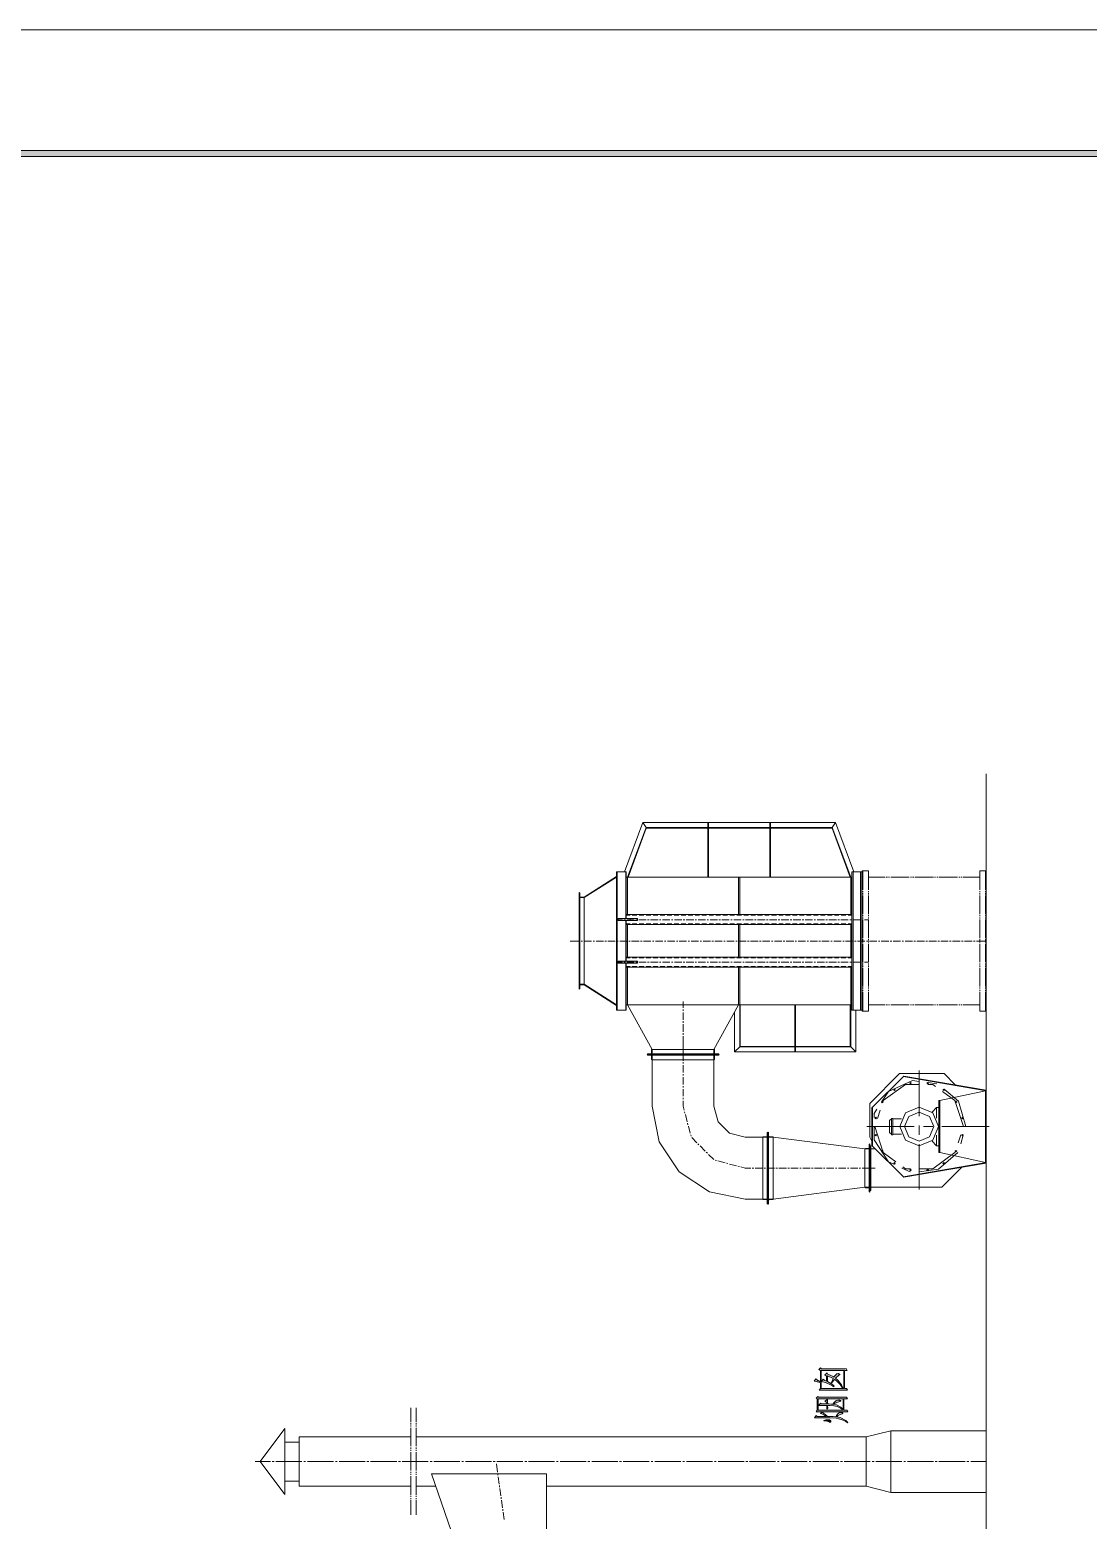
# Model space of a CAD drawing. Header units: millimetres. Extents: x 388 to 64525, y 87 to 607.
# Drawn here: x 64351.5 to 64437, y 486.8 to 607.2 of the extents above; entities that cross this region are included whole.
import ezdxf

# ---------------------------------------------------------------- set-up
doc = ezdxf.new("R2010")
doc.units = ezdxf.units.MM

msp = doc.modelspace()

# ---------------------------------------------------------------- hatches: boundary and pattern name
h = msp.add_hatch(color=0)
h.dxf.hatch_style = 2
h.paths.add_polyline_path([(64514.8, 597.46), (64514.31, 596.98), (64125.78, 596.98), (64125.3, 597.46)])
h = msp.add_hatch(color=0)
h.dxf.hatch_style = 2
h.paths.add_polyline_path([(64395.88, 537.49), (64395.87, 537.51), (64395.88, 537.52), (64395.9, 537.51)])
h = msp.add_hatch(color=0)
h.dxf.hatch_style = 2
h.paths.add_polyline_path([(64396.28, 537.09), (64396.27, 537.11), (64396.28, 537.12), (64396.29, 537.11)])
h = msp.add_hatch(color=0)
h.dxf.hatch_style = 2
h.paths.add_polyline_path([(64396.28, 530.09), (64396.27, 530.1), (64396.28, 530.12), (64396.29, 530.1)])
h = msp.add_hatch(color=0)
h.dxf.hatch_style = 2
h.paths.add_polyline_path([(64395.88, 529.69), (64395.87, 529.71), (64395.88, 529.72), (64395.9, 529.71)])
h = msp.add_hatch(color=0)
h.paths.add_polyline_path([(64415.46, 499.04), (64416.96, 499.04), (64417.07, 499.04), (64417.32, 499.04), (64417.45, 499.05), (64417.52, 498.91), (64417.31, 498.91), (64417.31, 497.44), (64417.47, 497.44), (64417.55, 497.3), (64417.41, 497.31), (64417.12, 497.31), (64416.97, 497.31), (64415.82, 497.31), (64415.68, 497.31), (64415.4, 497.31), (64415.26, 497.3), (64415.36, 497.44), (64415.36, 497.91), (64415.29, 497.94), (64415.16, 497.98), (64415.1, 497.99), (64415.04, 498), (64414.92, 498.03), (64414.86, 498.04), (64415, 498.23), (64415.03, 498.2), (64415.1, 498.14), (64415.14, 498.1), (64415.19, 498.08), (64415.3, 498.01), (64415.36, 497.97), (64415.36, 498.89), (64415.23, 498.99), (64415.38, 499.12)])
h.paths.add_polyline_path([(64415.43, 497.44), (64417.24, 497.44), (64417.24, 498.91), (64415.43, 498.91)])
h = msp.add_hatch(color=0)
h.dxf.hatch_style = 2
h.paths.add_polyline_path([(64416.24, 497.9), (64416.28, 498.01), (64416.36, 498.18), (64416.39, 498.25), (64416.29, 498.31), (64416.05, 498.42), (64415.92, 498.46), (64415.92, 498.01), (64416.08, 497.93), (64416.36, 497.73), (64416.47, 497.62), (64416.44, 497.59), (64416.33, 497.67), (64416.07, 497.8), (64415.92, 497.86), (64415.77, 497.92), (64415.54, 497.99), (64415.45, 498.01), (64415.59, 498.19), (64415.61, 498.17), (64415.73, 498.09), (64415.84, 498.03), (64415.84, 498.45), (64415.73, 498.54), (64415.9, 498.7), (64415.97, 498.61), (64416.15, 498.53), (64416.39, 498.4), (64416.46, 498.36), (64416.51, 498.44), (64416.61, 498.55), (64416.65, 498.59), (64416.7, 498.62), (64416.79, 498.65), (64416.83, 498.64), (64416.88, 498.63), (64416.93, 498.61), (64416.93, 498.59), (64416.93, 498.57), (64416.89, 498.54), (64416.86, 498.52), (64416.79, 498.47), (64416.65, 498.35), (64416.58, 498.28), (64416.76, 498.12), (64417.06, 497.75), (64417.16, 497.53), (64417.11, 497.52), (64416.95, 497.76), (64416.64, 498.1), (64416.5, 498.18), (64416.44, 498.12), (64416.34, 497.98), (64416.29, 497.89)])
h = msp.add_hatch(color=0)
h.paths.add_polyline_path([(64415.01, 495.56), (64415.11, 495.7), (64415.11, 496.6), (64415.01, 496.66), (64415.15, 496.8), (64415.22, 496.74), (64417.12, 496.74), (64417.21, 496.74), (64417.38, 496.75), (64417.47, 496.75), (64417.54, 496.61), (64417.26, 496.61), (64417.26, 495.7), (64417.51, 495.7), (64417.58, 495.56), (64417.44, 495.57), (64416.78, 495.57), (64416.25, 495.57), (64415.71, 495.57), (64415.1, 495.57)])
h.paths.add_polyline_path([(64415.18, 495.7), (64417.19, 495.7), (64417.19, 496.61), (64415.18, 496.61)])
h = msp.add_hatch(color=0)
h.dxf.hatch_style = 2
h.paths.add_polyline_path([(64415.87, 495.76), (64415.87, 496.08), (64415.64, 496.08), (64415.32, 496.08), (64415.24, 496.07), (64415.36, 496.27), (64415.44, 496.2), (64415.87, 496.2), (64415.87, 496.3), (64415.73, 496.41), (64415.94, 496.56), (64415.94, 496.2), (64416.04, 496.2), (64416.25, 496.19), (64416.36, 496.18), (64416.46, 496.3), (64416.61, 496.44), (64416.65, 496.46), (64416.7, 496.48), (64416.77, 496.5), (64416.8, 496.5), (64416.83, 496.5), (64416.9, 496.49), (64416.93, 496.47), (64416.97, 496.46), (64417, 496.44), (64417, 496.42), (64416.93, 496.39), (64416.86, 496.37), (64416.76, 496.35), (64416.54, 496.25), (64416.42, 496.17), (64416.65, 496.12), (64417.01, 495.93), (64417.14, 495.79), (64417.11, 495.78), (64416.98, 495.86), (64416.71, 495.98), (64416.57, 496.01), (64416.44, 496.05), (64416.12, 496.08), (64415.94, 496.08), (64415.94, 496.02), (64415.96, 495.9), (64415.97, 495.85)])
h = msp.add_hatch(color=0)
h.dxf.hatch_style = 2
h.paths.add_polyline_path([(64414.87, 495.07), (64415.01, 495.26), (64415.09, 495.19), (64415.85, 495.19), (64415.71, 495.27), (64415.47, 495.39), (64415.36, 495.42), (64415.52, 495.55), (64415.54, 495.51), (64415.61, 495.44), (64415.66, 495.4), (64415.72, 495.36), (64415.85, 495.26), (64415.93, 495.19), (64416.07, 495.19), (64416.4, 495.17), (64416.6, 495.15), (64416.66, 495.26), (64416.78, 495.4), (64416.83, 495.44), (64416.88, 495.47), (64416.98, 495.51), (64417.04, 495.5), (64417.1, 495.5), (64417.17, 495.47), (64417.17, 495.46), (64417.18, 495.44), (64417.11, 495.4), (64417.03, 495.38), (64416.95, 495.35), (64416.77, 495.23), (64416.66, 495.15), (64416.95, 495.1), (64417.41, 494.87), (64417.58, 494.69), (64417.55, 494.67), (64417.39, 494.79), (64417.03, 494.95), (64416.83, 494.99), (64416.63, 495.04), (64416.12, 495.08), (64415.81, 495.07), (64415.5, 495.07), (64415.03, 495.07)])
h = msp.add_hatch(color=0)
h.dxf.hatch_style = 2
h.paths.add_polyline_path([(64415.63, 494.87), (64415.8, 494.9), (64416.02, 494.91), (64416.06, 494.91), (64416.11, 494.9), (64416.16, 494.87), (64416.18, 494.85), (64416.19, 494.83), (64416.21, 494.79), (64416.21, 494.77), (64416.21, 494.76), (64416.2, 494.74), (64416.2, 494.73), (64416.2, 494.72), (64416.18, 494.71), (64416.17, 494.71), (64416.16, 494.71), (64416.1, 494.73), (64416.06, 494.75), (64415.99, 494.78), (64415.78, 494.82), (64415.63, 494.84)])

# ---------------------------------------------------------------- linework, layer by layer
at = {"color": 0, "lineweight": 0}
for points in [[(64104, 310.18), (64104, 607.22), (64524.56, 607.22), (64524.56, 310.18)], [(64514.8, 597.46), (64514.31, 596.98), (64125.78, 596.98), (64125.3, 597.46)], [(64401.36, 524.44), (64401.76, 524.44), (64401.76, 524.84), (64401.73, 524.83), (64401.72, 524.8), (64401.72, 524.53), (64401.71, 524.5), (64401.68, 524.48), (64401.4, 524.48), (64401.38, 524.47)], [(64401.36, 524.41), (64401.76, 524.41), (64401.76, 524.01), (64401.73, 524.02), (64401.72, 524.05), (64401.72, 524.34), (64401.71, 524.36), (64401.68, 524.37), (64401.4, 524.37), (64401.38, 524.39)], [(64407.17, 524.44), (64406.76, 524.44), (64406.76, 524.84), (64406.79, 524.83), (64406.8, 524.8), (64406.8, 524.53), (64406.81, 524.5), (64406.84, 524.48), (64407.12, 524.48), (64407.15, 524.47)], [(64407.17, 524.41), (64406.76, 524.41), (64406.76, 524.01), (64406.79, 524.02), (64406.8, 524.05), (64406.8, 524.34), (64406.81, 524.36), (64406.84, 524.37), (64407.12, 524.37), (64407.15, 524.39)], [(64421.29, 521.58), (64421.35, 521.64), (64421.41, 521.58), (64421.35, 521.52)], [(64422.58, 522.11), (64422.64, 522.17), (64422.7, 522.11), (64422.64, 522.05)], [(64423.97, 522.11), (64424.03, 522.17), (64424.1, 522.11), (64424.03, 522.05)], [(64425.26, 521.58), (64425.32, 521.64), (64425.38, 521.58), (64425.32, 521.52)], [(64420.3, 520.59), (64420.36, 520.65), (64420.42, 520.59), (64420.36, 520.53)], [(64426.25, 520.59), (64426.31, 520.65), (64426.37, 520.59), (64426.31, 520.53)], [(64419.77, 519.3), (64419.83, 519.36), (64419.89, 519.3), (64419.83, 519.24)], [(64421.77, 518.6), (64422.23, 519.71), (64423.34, 520.17), (64424.44, 519.71), (64424.9, 518.6), (64424.44, 517.5), (64423.34, 517.04), (64422.23, 517.5)], [(64422.16, 518.6), (64422.51, 519.43), (64423.34, 519.78), (64424.17, 519.43), (64424.51, 518.6), (64424.17, 517.78), (64423.34, 517.43), (64422.51, 517.78)], [(64426.78, 519.3), (64426.84, 519.36), (64426.9, 519.3), (64426.84, 519.24)], [(64411.1, 518.15), (64411.1, 517.75), (64410.7, 517.75), (64410.71, 517.78), (64410.74, 517.79), (64411.02, 517.79), (64411.05, 517.8), (64411.06, 517.83), (64411.06, 518.11), (64411.07, 518.14)], [(64411.13, 518.15), (64411.13, 517.75), (64411.53, 517.75), (64411.52, 517.78), (64411.49, 517.79), (64411.21, 517.79), (64411.18, 517.8), (64411.17, 517.83), (64411.17, 518.11), (64411.16, 518.14)], [(64419.77, 517.9), (64419.83, 517.96), (64419.89, 517.9), (64419.83, 517.85)], [(64426.78, 517.9), (64426.84, 517.96), (64426.9, 517.9), (64426.84, 517.85)], [(64420.3, 516.62), (64420.36, 516.68), (64420.42, 516.62), (64420.36, 516.56)], [(64426.25, 516.62), (64426.31, 516.68), (64426.37, 516.62), (64426.31, 516.56)], [(64421.29, 515.63), (64421.35, 515.69), (64421.41, 515.63), (64421.35, 515.57)], [(64425.26, 515.63), (64425.32, 515.69), (64425.38, 515.63), (64425.32, 515.57)], [(64422.58, 515.1), (64422.64, 515.16), (64422.7, 515.1), (64422.64, 515.04)], [(64423.97, 515.1), (64424.03, 515.16), (64424.1, 515.1), (64424.03, 515.04)], [(64411.1, 512.35), (64411.1, 512.75), (64410.7, 512.75), (64410.71, 512.72), (64410.74, 512.71), (64411.02, 512.71), (64411.05, 512.69), (64411.06, 512.67), (64411.06, 512.39), (64411.07, 512.36)], [(64411.13, 512.35), (64411.13, 512.75), (64411.53, 512.75), (64411.52, 512.72), (64411.49, 512.71), (64411.21, 512.71), (64411.18, 512.69), (64411.17, 512.67), (64411.17, 512.39), (64411.16, 512.36)], [(64415.46, 499.04), (64416.96, 499.04), (64417.07, 499.04), (64417.32, 499.04), (64417.45, 499.05), (64417.52, 498.91), (64417.31, 498.91), (64417.31, 497.44), (64417.47, 497.44), (64417.55, 497.3), (64417.41, 497.31), (64417.12, 497.31), (64416.97, 497.31), (64415.82, 497.31), (64415.68, 497.31), (64415.4, 497.31), (64415.26, 497.3), (64415.36, 497.44), (64415.36, 497.91), (64415.29, 497.94), (64415.16, 497.98), (64415.1, 497.99), (64415.04, 498), (64414.92, 498.03), (64414.86, 498.04), (64415, 498.23), (64415.03, 498.2), (64415.1, 498.14), (64415.14, 498.1), (64415.19, 498.08), (64415.3, 498.01), (64415.36, 497.97), (64415.36, 498.89), (64415.23, 498.99), (64415.38, 499.12)], [(64415.43, 497.44), (64417.24, 497.44), (64417.24, 498.91), (64415.43, 498.91)], [(64416.24, 497.9), (64416.28, 498.01), (64416.36, 498.18), (64416.39, 498.25), (64416.29, 498.31), (64416.05, 498.42), (64415.92, 498.46), (64415.92, 498.01), (64416.08, 497.93), (64416.36, 497.73), (64416.47, 497.62), (64416.44, 497.59), (64416.33, 497.67), (64416.07, 497.8), (64415.92, 497.86), (64415.77, 497.92), (64415.54, 497.99), (64415.45, 498.01), (64415.59, 498.19), (64415.61, 498.17), (64415.73, 498.09), (64415.84, 498.03), (64415.84, 498.45), (64415.73, 498.54), (64415.9, 498.7), (64415.97, 498.61), (64416.15, 498.53), (64416.39, 498.4), (64416.46, 498.36), (64416.51, 498.44), (64416.61, 498.55), (64416.65, 498.59), (64416.7, 498.62), (64416.79, 498.65), (64416.83, 498.64), (64416.88, 498.63), (64416.93, 498.61), (64416.93, 498.59), (64416.93, 498.57), (64416.89, 498.54), (64416.86, 498.52), (64416.79, 498.47), (64416.65, 498.35), (64416.58, 498.28), (64416.76, 498.12), (64417.06, 497.75), (64417.16, 497.53), (64417.11, 497.52), (64416.95, 497.76), (64416.64, 498.1), (64416.5, 498.18), (64416.44, 498.12), (64416.34, 497.98), (64416.29, 497.89)], [(64415.01, 495.56), (64415.11, 495.7), (64415.11, 496.6), (64415.01, 496.66), (64415.15, 496.8), (64415.22, 496.74), (64417.12, 496.74), (64417.21, 496.74), (64417.38, 496.75), (64417.47, 496.75), (64417.54, 496.61), (64417.26, 496.61), (64417.26, 495.7), (64417.51, 495.7), (64417.58, 495.56), (64417.44, 495.57), (64416.78, 495.57), (64416.25, 495.57), (64415.71, 495.57), (64415.1, 495.57)], [(64415.18, 495.7), (64417.19, 495.7), (64417.19, 496.61), (64415.18, 496.61)], [(64415.87, 495.76), (64415.87, 496.08), (64415.64, 496.08), (64415.32, 496.08), (64415.24, 496.07), (64415.36, 496.27), (64415.44, 496.2), (64415.87, 496.2), (64415.87, 496.3), (64415.73, 496.41), (64415.94, 496.56), (64415.94, 496.2), (64416.04, 496.2), (64416.25, 496.19), (64416.36, 496.18), (64416.46, 496.3), (64416.61, 496.44), (64416.65, 496.46), (64416.7, 496.48), (64416.77, 496.5), (64416.8, 496.5), (64416.83, 496.5), (64416.9, 496.49), (64416.93, 496.47), (64416.97, 496.46), (64417, 496.44), (64417, 496.42), (64416.93, 496.39), (64416.86, 496.37), (64416.76, 496.35), (64416.54, 496.25), (64416.42, 496.17), (64416.65, 496.12), (64417.01, 495.93), (64417.14, 495.79), (64417.11, 495.78), (64416.98, 495.86), (64416.71, 495.98), (64416.57, 496.01), (64416.44, 496.05), (64416.12, 496.08), (64415.94, 496.08), (64415.94, 496.02), (64415.96, 495.9), (64415.97, 495.85)], [(64414.87, 495.07), (64415.01, 495.26), (64415.09, 495.19), (64415.85, 495.19), (64415.71, 495.27), (64415.47, 495.39), (64415.36, 495.42), (64415.52, 495.55), (64415.54, 495.51), (64415.61, 495.44), (64415.66, 495.4), (64415.72, 495.36), (64415.85, 495.26), (64415.93, 495.19), (64416.07, 495.19), (64416.4, 495.17), (64416.6, 495.15), (64416.66, 495.26), (64416.78, 495.4), (64416.83, 495.44), (64416.88, 495.47), (64416.98, 495.51), (64417.04, 495.5), (64417.1, 495.5), (64417.17, 495.47), (64417.17, 495.46), (64417.18, 495.44), (64417.11, 495.4), (64417.03, 495.38), (64416.95, 495.35), (64416.77, 495.23), (64416.66, 495.15), (64416.95, 495.1), (64417.41, 494.87), (64417.58, 494.69), (64417.55, 494.67), (64417.39, 494.79), (64417.03, 494.95), (64416.83, 494.99), (64416.63, 495.04), (64416.12, 495.08), (64415.81, 495.07), (64415.5, 495.07), (64415.03, 495.07)], [(64415.63, 494.87), (64415.8, 494.9), (64416.02, 494.91), (64416.06, 494.91), (64416.11, 494.9), (64416.16, 494.87), (64416.18, 494.85), (64416.19, 494.83), (64416.21, 494.79), (64416.21, 494.77), (64416.21, 494.76), (64416.2, 494.74), (64416.2, 494.73), (64416.2, 494.72), (64416.18, 494.71), (64416.17, 494.71), (64416.16, 494.71), (64416.1, 494.73), (64416.06, 494.75), (64415.99, 494.78), (64415.78, 494.82), (64415.63, 494.84)]]:
    msp.add_lwpolyline(points, close=True, dxfattribs=at)
for points in [[(64428.74, 457.54), (64428.74, 547.11)], [(64399.52, 539.2), (64401, 543.18)], [(64401.01, 543.17), (64416.58, 543.17)], [(64401.27, 542.77), (64401.01, 543.17)], [(64406.27, 543.17), (64406.27, 538.77)], [(64406.31, 543.17), (64406.31, 538.77)], [(64411.28, 543.17), (64411.28, 538.77)], [(64411.32, 543.17), (64411.32, 538.77)], [(64416.32, 542.77), (64416.58, 543.17)], [(64418.06, 539.2), (64416.58, 543.17)], [(64399.78, 538.77), (64401.27, 542.77)], [(64399.83, 538.77), (64401.29, 542.73)], [(64401.27, 542.77), (64406.27, 542.77)], [(64401.29, 542.73), (64406.27, 542.73)], [(64406.31, 542.77), (64411.28, 542.77)], [(64406.31, 542.73), (64411.28, 542.73)], [(64411.32, 542.77), (64416.32, 542.77)], [(64411.32, 542.73), (64416.3, 542.73)], [(64417.76, 538.77), (64416.3, 542.73)], [(64417.81, 538.77), (64416.32, 542.77)], [(64398.88, 538.81), (64396.26, 537.14)], [(64398.88, 538.77), (64396.28, 537.11)], [(64398.88, 539.2), (64398.88, 528.02)], [(64398.88, 539.2), (64399.68, 539.2)], [(64398.93, 539.2), (64398.93, 528.02)], [(64399.63, 539.2), (64399.63, 535.41)], [(64399.68, 538.77), (64399.68, 539.2)], [(64399.78, 535.73), (64399.78, 538.77), (64399.68, 538.77), (64399.68, 535.41)], [(64399.78, 538.77), (64408.75, 538.77)], [(64408.84, 538.77), (64408.75, 538.77)], [(64408.75, 538.77), (64408.75, 535.73)], [(64408.84, 538.77), (64417.81, 538.77)], [(64408.84, 535.73), (64408.84, 538.77)], [(64417.9, 538.77), (64417.81, 538.77)], [(64417.81, 538.77), (64417.81, 535.73)], [(64417.9, 528.02), (64417.9, 539.2)], [(64417.9, 539.2), (64418.71, 539.2)], [(64418, 539.2), (64418, 528.02)], [(64418.61, 539.2), (64418.61, 528.02)], [(64418.71, 539.2), (64418.71, 528.02)], [(64418.74, 537.73), (64418.74, 539.27)], [(64418.74, 539.27), (64419.24, 539.27)], [(64418.79, 537.73), (64418.79, 539.27)], [(64419.24, 537.73), (64419.24, 539.27)], [(64419.24, 538.77), (64420.58, 538.77)], [(64420.67, 538.77), (64420.77, 538.77)], [(64420.86, 538.77), (64420.95, 538.77)], [(64421.04, 538.77), (64422.54, 538.77)], [(64422.63, 538.77), (64422.72, 538.77)], [(64422.81, 538.77), (64422.9, 538.77)], [(64422.98, 538.77), (64424.49, 538.77)], [(64424.58, 538.77), (64424.67, 538.77)], [(64424.76, 538.77), (64424.85, 538.77)], [(64424.94, 538.77), (64426.44, 538.77)], [(64426.53, 538.77), (64426.62, 538.77)], [(64426.71, 538.77), (64426.8, 538.77)], [(64426.89, 538.77), (64428.24, 538.77)], [(64428.24, 537.73), (64428.24, 539.27)], [(64428.24, 539.27), (64428.74, 539.27)], [(64428.69, 537.73), (64428.69, 539.27)], [(64428.74, 537.73), (64428.74, 539.27)], [(64395.88, 529.71), (64395.88, 537.51)], [(64395.88, 537.11), (64395.88, 537.51)], [(64395.92, 537.47), (64395.88, 537.51)], [(64396.28, 537.11), (64395.88, 537.11)], [(64395.92, 537.47), (64395.92, 537.18)], [(64395.92, 537.18), (64395.96, 537.14)], [(64395.93, 530.1), (64395.93, 537.11)], [(64395.96, 537.14), (64396.24, 537.14)], [(64396.28, 537.11), (64396.24, 537.14)], [(64396.28, 530.1), (64396.28, 537.11)], [(64418.74, 537.55), (64418.74, 537.64)], [(64418.74, 537.37), (64418.74, 537.46)], [(64418.74, 535.78), (64418.74, 537.28)], [(64418.79, 537.55), (64418.79, 537.64)], [(64418.79, 537.37), (64418.79, 537.46)], [(64418.79, 535.78), (64418.79, 537.28)], [(64419.24, 537.55), (64419.24, 537.64)], [(64419.24, 537.37), (64419.24, 537.46)], [(64419.24, 535.78), (64419.24, 537.28)], [(64428.24, 537.55), (64428.24, 537.64)], [(64428.24, 537.37), (64428.24, 537.46)], [(64428.24, 535.78), (64428.24, 537.28)], [(64428.69, 537.55), (64428.69, 537.64)], [(64428.69, 537.37), (64428.69, 537.46)], [(64428.69, 535.78), (64428.69, 537.28)], [(64428.74, 537.55), (64428.74, 537.64)], [(64428.74, 537.37), (64428.74, 537.46)], [(64428.74, 535.78), (64428.74, 537.28)], [(64400.58, 535.41), (64399.03, 535.41)], [(64399.03, 535.25), (64399.03, 535.41)], [(64399.36, 535.32), (64399.03, 535.32)], [(64400.58, 535.25), (64399.03, 535.25)], [(64399.6, 535.32), (64399.48, 535.32)], [(64399.63, 535.25), (64399.63, 531.96)], [(64399.68, 535.73), (64417.9, 535.73)], [(64399.68, 535.68), (64399.98, 535.68)], [(64399.68, 535.25), (64399.68, 534.11), (64399.68, 533.68), (64399.68, 531.96)], [(64399.68, 534.98), (64399.98, 534.98)], [(64399.68, 534.93), (64417.9, 534.93)], [(64400.32, 535.32), (64399.72, 535.32)], [(64399.78, 532.29), (64399.78, 533.21), (64399.78, 534.93)], [(64399.98, 535.25), (64399.98, 535.41)], [(64400.16, 535.68), (64400.54, 535.68)], [(64400.16, 534.98), (64400.54, 534.98)], [(64400.56, 535.32), (64400.44, 535.32)], [(64400.58, 535.25), (64400.58, 535.41)], [(64401.28, 535.32), (64400.68, 535.32)], [(64400.73, 535.68), (64401.1, 535.68)], [(64400.73, 534.98), (64401.1, 534.98)], [(64401.29, 535.68), (64401.67, 535.68)], [(64401.29, 534.98), (64401.67, 534.98)], [(64401.52, 535.32), (64401.4, 535.32)], [(64402.24, 535.32), (64401.64, 535.32)], [(64401.85, 535.68), (64402.23, 535.68)], [(64401.85, 534.98), (64402.23, 534.98)], [(64402.48, 535.32), (64402.36, 535.32)], [(64402.42, 535.68), (64402.79, 535.68)], [(64402.42, 534.98), (64402.79, 534.98)], [(64403.2, 535.32), (64402.6, 535.32)], [(64402.98, 535.68), (64403.35, 535.68)], [(64402.98, 534.98), (64403.35, 534.98)], [(64403.44, 535.32), (64403.32, 535.32)], [(64403.54, 535.68), (64403.92, 535.68)], [(64403.54, 534.98), (64403.92, 534.98)], [(64404.16, 535.32), (64403.56, 535.32)], [(64404.11, 535.68), (64404.48, 535.68)], [(64404.11, 534.98), (64404.48, 534.98)], [(64404.4, 535.32), (64404.28, 535.32)], [(64405.12, 535.32), (64404.52, 535.32)], [(64404.67, 535.68), (64405.04, 535.68)], [(64404.67, 534.98), (64405.04, 534.98)], [(64405.23, 535.68), (64405.6, 535.68)], [(64405.23, 534.98), (64405.6, 534.98)], [(64405.36, 535.32), (64405.24, 535.32)], [(64406.08, 535.32), (64405.48, 535.32)], [(64405.79, 535.68), (64406.17, 535.68)], [(64405.79, 534.98), (64406.17, 534.98)], [(64406.32, 535.32), (64406.2, 535.32)], [(64406.36, 535.68), (64406.73, 535.68)], [(64406.36, 534.98), (64406.73, 534.98)], [(64407.04, 535.32), (64406.44, 535.32)], [(64406.92, 535.68), (64407.3, 535.68)], [(64406.92, 534.98), (64407.3, 534.98)], [(64407.28, 535.32), (64407.16, 535.32)], [(64408, 535.32), (64407.4, 535.32)], [(64407.48, 535.68), (64407.86, 535.68)], [(64407.48, 534.98), (64407.86, 534.98)], [(64408.04, 535.68), (64408.42, 535.68)], [(64408.04, 534.98), (64408.42, 534.98)], [(64408.24, 535.32), (64408.12, 535.32)], [(64408.96, 535.32), (64408.36, 535.32)], [(64408.61, 535.68), (64408.98, 535.68)], [(64408.61, 534.98), (64408.98, 534.98)], [(64408.75, 534.93), (64408.75, 534.11)], [(64408.84, 532.29), (64408.84, 534.11), (64408.84, 534.93)], [(64409.2, 535.32), (64409.08, 535.32)], [(64409.17, 535.68), (64409.55, 535.68)], [(64409.17, 534.98), (64409.55, 534.98)], [(64409.92, 535.32), (64409.32, 535.32)], [(64409.73, 535.68), (64410.11, 535.68)], [(64409.73, 534.98), (64410.11, 534.98)], [(64410.16, 535.32), (64410.04, 535.32)], [(64410.89, 535.32), (64410.28, 535.32)], [(64410.29, 535.68), (64410.67, 535.68)], [(64410.29, 534.98), (64410.67, 534.98)], [(64410.86, 535.68), (64411.23, 535.68)], [(64410.86, 534.98), (64411.23, 534.98)], [(64411.13, 535.32), (64411, 535.32)], [(64411.85, 535.32), (64411.24, 535.32)], [(64411.42, 535.68), (64411.8, 535.68)], [(64411.42, 534.98), (64411.8, 534.98)], [(64412.09, 535.32), (64411.96, 535.32)], [(64411.99, 535.68), (64412.36, 535.68)], [(64411.99, 534.98), (64412.36, 534.98)], [(64412.81, 535.32), (64412.2, 535.32)], [(64412.55, 535.68), (64412.92, 535.68)], [(64412.55, 534.98), (64412.92, 534.98)], [(64413.05, 535.32), (64412.92, 535.32)], [(64413.11, 535.68), (64413.48, 535.68)], [(64413.11, 534.98), (64413.48, 534.98)], [(64413.77, 535.32), (64413.16, 535.32)], [(64413.67, 535.68), (64414.05, 535.68)], [(64413.67, 534.98), (64414.05, 534.98)], [(64414.01, 535.32), (64413.88, 535.32)], [(64414.73, 535.32), (64414.12, 535.32)], [(64414.24, 535.68), (64414.61, 535.68)], [(64414.24, 534.98), (64414.61, 534.98)], [(64414.8, 535.68), (64415.17, 535.68)], [(64414.8, 534.98), (64415.17, 534.98)], [(64414.97, 535.32), (64414.85, 535.32)], [(64415.69, 535.32), (64415.09, 535.32)], [(64415.36, 535.68), (64415.74, 535.68)], [(64415.36, 534.98), (64415.74, 534.98)], [(64415.93, 535.32), (64415.81, 535.32)], [(64415.92, 535.68), (64416.3, 535.68)], [(64415.92, 534.98), (64416.3, 534.98)], [(64416.65, 535.32), (64416.05, 535.32)], [(64416.49, 535.68), (64416.86, 535.68)], [(64416.49, 534.98), (64416.86, 534.98)], [(64416.89, 535.32), (64416.77, 535.32)], [(64417.61, 535.32), (64417.01, 535.32)], [(64417.05, 535.68), (64417.42, 535.68)], [(64417.05, 534.98), (64417.42, 534.98)], [(64417.61, 535.68), (64417.9, 535.68)], [(64417.61, 534.98), (64417.9, 534.98)], [(64417.85, 535.32), (64417.73, 535.32)], [(64417.81, 534.93), (64417.81, 532.29)], [(64418.57, 535.32), (64417.97, 535.32)], [(64418.81, 535.32), (64418.69, 535.32)], [(64418.74, 535.6), (64418.74, 535.69)], [(64418.74, 535.42), (64418.74, 535.51)], [(64418.74, 533.83), (64418.74, 535.33)], [(64418.79, 535.6), (64418.79, 535.69)], [(64418.79, 535.42), (64418.79, 535.51)], [(64418.79, 533.83), (64418.79, 535.33)], [(64419.25, 535.32), (64418.93, 535.32)], [(64419.24, 535.6), (64419.24, 535.69)], [(64419.24, 535.42), (64419.24, 535.51)], [(64419.24, 533.83), (64419.24, 535.33)], [(64428.24, 535.6), (64428.24, 535.69)], [(64428.24, 535.42), (64428.24, 535.51)], [(64428.24, 533.83), (64428.24, 535.33)], [(64428.69, 535.6), (64428.69, 535.69)], [(64428.69, 535.42), (64428.69, 535.51)], [(64428.69, 533.83), (64428.69, 535.33)], [(64428.74, 535.6), (64428.74, 535.69)], [(64428.74, 535.42), (64428.74, 535.51)], [(64428.74, 533.83), (64428.74, 535.33)], [(64395.14, 533.6), (64395.91, 533.6)], [(64396.03, 533.6), (64396.15, 533.6)], [(64396.27, 533.6), (64396.87, 533.6)], [(64396.99, 533.6), (64397.11, 533.6)], [(64397.23, 533.6), (64397.83, 533.6)], [(64397.95, 533.6), (64398.07, 533.6)], [(64398.19, 533.6), (64398.79, 533.6)], [(64398.91, 533.6), (64399.03, 533.6)], [(64399.15, 533.6), (64399.75, 533.6)], [(64399.87, 533.6), (64399.99, 533.6)], [(64400.11, 533.6), (64400.71, 533.6)], [(64400.83, 533.6), (64400.95, 533.6)], [(64401.08, 533.6), (64401.67, 533.6)], [(64401.8, 533.6), (64401.91, 533.6)], [(64402.04, 533.6), (64402.63, 533.6)], [(64402.76, 533.6), (64402.87, 533.6)], [(64403, 533.6), (64403.59, 533.6)], [(64403.72, 533.6), (64403.83, 533.6)], [(64403.96, 533.6), (64404.55, 533.6)], [(64404.68, 533.6), (64404.79, 533.6)], [(64404.92, 533.6), (64405.51, 533.6)], [(64405.64, 533.6), (64405.75, 533.6)], [(64405.88, 533.6), (64406.47, 533.6)], [(64406.6, 533.6), (64406.71, 533.6)], [(64406.84, 533.6), (64407.43, 533.6)], [(64407.56, 533.6), (64407.67, 533.6)], [(64407.8, 533.6), (64408.4, 533.6)], [(64408.52, 533.6), (64408.64, 533.6)], [(64408.75, 534.11), (64408.75, 532.29)], [(64408.76, 533.6), (64409.36, 533.6)], [(64409.48, 533.6), (64409.6, 533.6)], [(64409.72, 533.6), (64410.32, 533.6)], [(64410.44, 533.6), (64410.56, 533.6)], [(64410.68, 533.6), (64411.28, 533.6)], [(64411.4, 533.6), (64411.52, 533.6)], [(64411.64, 533.6), (64412.24, 533.6)], [(64412.36, 533.6), (64412.48, 533.6)], [(64412.6, 533.6), (64413.2, 533.6)], [(64413.32, 533.6), (64413.44, 533.6)], [(64413.56, 533.6), (64414.16, 533.6)], [(64414.28, 533.6), (64414.4, 533.6)], [(64414.52, 533.6), (64415.12, 533.6)], [(64415.24, 533.6), (64415.36, 533.6)], [(64415.48, 533.6), (64416.08, 533.6)], [(64416.2, 533.6), (64416.32, 533.6)], [(64416.44, 533.6), (64417.04, 533.6)], [(64417.16, 533.6), (64417.28, 533.6)], [(64417.4, 533.6), (64418, 533.6)], [(64418.12, 533.6), (64418.24, 533.6)], [(64418.36, 533.6), (64418.96, 533.6)], [(64418.74, 533.65), (64418.74, 533.74)], [(64418.74, 533.47), (64418.74, 533.56)], [(64418.79, 533.65), (64418.79, 533.74)], [(64418.79, 533.47), (64418.79, 533.56)], [(64419.08, 533.6), (64419.2, 533.6)], [(64419.24, 533.65), (64419.24, 533.74)], [(64419.24, 533.47), (64419.24, 533.56)], [(64419.32, 533.6), (64419.92, 533.6)], [(64420.04, 533.6), (64420.16, 533.6)], [(64420.28, 533.6), (64420.88, 533.6)], [(64421, 533.6), (64421.12, 533.6)], [(64421.24, 533.6), (64421.84, 533.6)], [(64421.96, 533.6), (64422.08, 533.6)], [(64422.2, 533.6), (64422.8, 533.6)], [(64422.92, 533.6), (64423.04, 533.6)], [(64423.16, 533.6), (64423.76, 533.6)], [(64423.88, 533.6), (64424.01, 533.6)], [(64424.12, 533.6), (64424.73, 533.6)], [(64424.84, 533.6), (64424.97, 533.6)], [(64425.08, 533.6), (64425.69, 533.6)], [(64425.8, 533.6), (64425.93, 533.6)], [(64426.04, 533.6), (64426.65, 533.6)], [(64426.76, 533.6), (64426.89, 533.6)], [(64427, 533.6), (64427.61, 533.6)], [(64427.73, 533.6), (64427.85, 533.6)], [(64427.97, 533.6), (64428.74, 533.6)], [(64428.24, 533.65), (64428.24, 533.74)], [(64428.24, 533.47), (64428.24, 533.56)], [(64428.69, 533.65), (64428.69, 533.74)], [(64428.69, 533.47), (64428.69, 533.56)], [(64428.74, 533.65), (64428.74, 533.74)], [(64428.74, 533.47), (64428.74, 533.56)], [(64399.68, 532.29), (64417.9, 532.29)], [(64418.74, 531.88), (64418.74, 533.38)], [(64418.79, 531.88), (64418.79, 533.38)], [(64419.24, 531.88), (64419.24, 533.38)], [(64428.24, 531.88), (64428.24, 533.38)], [(64428.69, 531.88), (64428.69, 533.38)], [(64428.74, 531.88), (64428.74, 533.38)], [(64400.58, 531.96), (64399.03, 531.96)], [(64399.03, 531.81), (64399.03, 531.96)], [(64399.36, 531.88), (64399.03, 531.88)], [(64400.58, 531.81), (64399.03, 531.81)], [(64399.6, 531.88), (64399.48, 531.88)], [(64399.63, 531.81), (64399.63, 528.02)], [(64399.68, 532.24), (64399.98, 532.24)], [(64399.68, 531.81), (64399.68, 528.45), (64399.78, 528.45), (64399.78, 531.48)], [(64399.68, 531.38), (64399.68, 531.81)], [(64399.68, 531.53), (64399.98, 531.53)], [(64399.68, 531.48), (64417.9, 531.48)], [(64400.32, 531.88), (64399.72, 531.88)], [(64399.98, 531.81), (64399.98, 531.96)], [(64400.16, 532.24), (64400.54, 532.24)], [(64400.16, 531.53), (64400.54, 531.53)], [(64400.56, 531.88), (64400.44, 531.88)], [(64400.58, 531.81), (64400.58, 531.96)], [(64401.28, 531.88), (64400.68, 531.88)], [(64400.73, 532.24), (64401.1, 532.24)], [(64400.73, 531.53), (64401.1, 531.53)], [(64401.29, 532.24), (64401.67, 532.24)], [(64401.29, 531.53), (64401.67, 531.53)], [(64401.52, 531.88), (64401.4, 531.88)], [(64402.24, 531.88), (64401.64, 531.88)], [(64401.85, 532.24), (64402.23, 532.24)], [(64401.85, 531.53), (64402.23, 531.53)], [(64402.48, 531.88), (64402.36, 531.88)], [(64402.42, 532.24), (64402.79, 532.24)], [(64402.42, 531.53), (64402.79, 531.53)], [(64403.2, 531.88), (64402.6, 531.88)], [(64402.98, 532.24), (64403.35, 532.24)], [(64402.98, 531.53), (64403.35, 531.53)], [(64403.44, 531.88), (64403.32, 531.88)], [(64403.54, 532.24), (64403.92, 532.24)], [(64403.54, 531.53), (64403.92, 531.53)], [(64404.16, 531.88), (64403.56, 531.88)], [(64404.11, 532.24), (64404.48, 532.24)], [(64404.11, 531.53), (64404.48, 531.53)], [(64404.4, 531.88), (64404.28, 531.88)], [(64405.12, 531.88), (64404.52, 531.88)], [(64404.67, 532.24), (64405.04, 532.24)], [(64404.67, 531.53), (64405.04, 531.53)], [(64405.23, 532.24), (64405.6, 532.24)], [(64405.23, 531.53), (64405.6, 531.53)], [(64405.36, 531.88), (64405.24, 531.88)], [(64406.08, 531.88), (64405.48, 531.88)], [(64405.79, 532.24), (64406.17, 532.24)], [(64405.79, 531.53), (64406.17, 531.53)], [(64406.32, 531.88), (64406.2, 531.88)], [(64406.36, 532.24), (64406.73, 532.24)], [(64406.36, 531.53), (64406.73, 531.53)], [(64407.04, 531.88), (64406.44, 531.88)], [(64406.92, 532.24), (64407.3, 532.24)], [(64406.92, 531.53), (64407.3, 531.53)], [(64407.28, 531.88), (64407.16, 531.88)], [(64408, 531.88), (64407.4, 531.88)], [(64407.48, 532.24), (64407.86, 532.24)], [(64407.48, 531.53), (64407.86, 531.53)], [(64408.04, 532.24), (64408.42, 532.24)], [(64408.04, 531.53), (64408.42, 531.53)], [(64408.24, 531.88), (64408.12, 531.88)], [(64408.96, 531.88), (64408.36, 531.88)], [(64408.61, 532.24), (64408.98, 532.24)], [(64408.61, 531.53), (64408.98, 531.53)], [(64408.75, 531.48), (64408.75, 528.45), (64408.84, 528.45), (64408.84, 531.48)], [(64409.2, 531.88), (64409.08, 531.88)], [(64409.17, 532.24), (64409.55, 532.24)], [(64409.17, 531.53), (64409.55, 531.53)], [(64409.92, 531.88), (64409.32, 531.88)], [(64409.73, 532.24), (64410.11, 532.24)], [(64409.73, 531.53), (64410.11, 531.53)], [(64410.16, 531.88), (64410.04, 531.88)], [(64410.89, 531.88), (64410.28, 531.88)], [(64410.29, 532.24), (64410.67, 532.24)], [(64410.29, 531.53), (64410.67, 531.53)], [(64410.86, 532.24), (64411.23, 532.24)], [(64410.86, 531.53), (64411.23, 531.53)], [(64411.13, 531.88), (64411, 531.88)], [(64411.85, 531.88), (64411.24, 531.88)], [(64411.42, 532.24), (64411.8, 532.24)], [(64411.42, 531.53), (64411.8, 531.53)], [(64412.09, 531.88), (64411.96, 531.88)], [(64411.99, 532.24), (64412.36, 532.24)], [(64411.99, 531.53), (64412.36, 531.53)], [(64412.81, 531.88), (64412.2, 531.88)], [(64412.55, 532.24), (64412.92, 532.24)], [(64412.55, 531.53), (64412.92, 531.53)], [(64413.05, 531.88), (64412.92, 531.88)], [(64413.11, 532.24), (64413.48, 532.24)], [(64413.11, 531.53), (64413.48, 531.53)], [(64413.77, 531.88), (64413.16, 531.88)], [(64413.67, 532.24), (64414.05, 532.24)], [(64413.67, 531.53), (64414.05, 531.53)], [(64414.01, 531.88), (64413.88, 531.88)], [(64414.73, 531.88), (64414.12, 531.88)], [(64414.24, 532.24), (64414.61, 532.24)], [(64414.24, 531.53), (64414.61, 531.53)], [(64414.8, 532.24), (64415.17, 532.24)], [(64414.8, 531.53), (64415.17, 531.53)], [(64414.97, 531.88), (64414.85, 531.88)], [(64415.69, 531.88), (64415.09, 531.88)], [(64415.36, 532.24), (64415.74, 532.24)], [(64415.36, 531.53), (64415.74, 531.53)], [(64415.93, 531.88), (64415.81, 531.88)], [(64415.92, 532.24), (64416.3, 532.24)], [(64415.92, 531.53), (64416.3, 531.53)], [(64416.65, 531.88), (64416.05, 531.88)], [(64416.49, 532.24), (64416.86, 532.24)], [(64416.49, 531.53), (64416.86, 531.53)], [(64416.89, 531.88), (64416.77, 531.88)], [(64417.61, 531.88), (64417.01, 531.88)], [(64417.05, 532.24), (64417.42, 532.24)], [(64417.05, 531.53), (64417.42, 531.53)], [(64417.61, 532.24), (64417.9, 532.24)], [(64417.61, 531.53), (64417.9, 531.53)], [(64417.85, 531.88), (64417.73, 531.88)], [(64417.81, 531.48), (64417.81, 528.45)], [(64418.57, 531.88), (64417.97, 531.88)], [(64418.81, 531.88), (64418.69, 531.88)], [(64418.74, 531.7), (64418.74, 531.79)], [(64418.74, 531.52), (64418.74, 531.61)], [(64418.74, 529.93), (64418.74, 531.43)], [(64418.79, 531.7), (64418.79, 531.79)], [(64418.79, 531.52), (64418.79, 531.61)], [(64418.79, 529.93), (64418.79, 531.43)], [(64419.25, 531.88), (64418.93, 531.88)], [(64419.24, 531.7), (64419.24, 531.79)], [(64419.24, 531.52), (64419.24, 531.61)], [(64419.24, 529.93), (64419.24, 531.43)], [(64428.24, 531.7), (64428.24, 531.79)], [(64428.24, 531.52), (64428.24, 531.61)], [(64428.24, 529.93), (64428.24, 531.43)], [(64428.69, 531.7), (64428.69, 531.79)], [(64428.69, 531.52), (64428.69, 531.61)], [(64428.69, 529.93), (64428.69, 531.43)], [(64428.74, 531.7), (64428.74, 531.79)], [(64428.74, 531.52), (64428.74, 531.61)], [(64428.74, 529.93), (64428.74, 531.43)], [(64396.28, 530.1), (64395.88, 530.1)], [(64395.88, 530.1), (64395.88, 529.71)], [(64395.92, 530.03), (64395.96, 530.06)], [(64395.92, 529.75), (64395.92, 530.03)], [(64395.96, 530.06), (64396.24, 530.06)], [(64396.28, 530.1), (64396.24, 530.06)], [(64398.88, 528.4), (64396.26, 530.07)], [(64398.88, 528.45), (64396.28, 530.1)], [(64395.92, 529.75), (64395.88, 529.71)], [(64404.26, 528.19), (64404.26, 528.7)], [(64418.74, 529.75), (64418.74, 529.84)], [(64418.74, 529.57), (64418.74, 529.66)], [(64418.74, 527.94), (64418.74, 529.48)], [(64418.79, 529.75), (64418.79, 529.84)], [(64418.79, 529.57), (64418.79, 529.66)], [(64418.79, 527.94), (64418.79, 529.48)], [(64419.24, 529.75), (64419.24, 529.84)], [(64419.24, 529.57), (64419.24, 529.66)], [(64419.24, 527.94), (64419.24, 529.48)], [(64428.24, 529.75), (64428.24, 529.84)], [(64428.24, 529.57), (64428.24, 529.66)], [(64428.24, 527.94), (64428.24, 529.48)], [(64428.69, 529.75), (64428.69, 529.84)], [(64428.69, 529.57), (64428.69, 529.66)], [(64428.69, 527.94), (64428.69, 529.48)], [(64428.74, 529.75), (64428.74, 529.84)], [(64428.74, 529.57), (64428.74, 529.66)], [(64428.74, 527.94), (64428.74, 529.48)], [(64398.88, 528.02), (64399.68, 528.02)], [(64399.68, 528.02), (64399.68, 528.55)], [(64399.78, 528.45), (64408.75, 528.45)], [(64399.78, 528.45), (64401.76, 524.84)], [(64404.26, 527.95), (64404.26, 528.07)], [(64404.26, 527.23), (64404.26, 527.83)], [(64408.75, 528.45), (64406.76, 524.84)], [(64408.43, 527.86), (64408.43, 524.64)], [(64408.84, 528.45), (64417.81, 528.45)], [(64408.84, 528.45), (64408.84, 525.04)], [(64408.88, 528.45), (64408.88, 525.08)], [(64413.3, 524.64), (64413.3, 528.45)], [(64413.32, 527.69), (64413.32, 528.45)], [(64413.32, 527.45), (64413.32, 527.56)], [(64413.34, 524.64), (64413.34, 528.45)], [(64417.76, 528.45), (64417.76, 525.08)], [(64417.81, 528.45), (64417.9, 528.45)], [(64417.81, 528.45), (64417.81, 525.04)], [(64417.9, 528.02), (64418.71, 528.02)], [(64418.21, 528.02), (64418.21, 524.64)], [(64418.74, 527.94), (64419.24, 527.94)], [(64419.24, 528.45), (64420.58, 528.45)], [(64420.67, 528.45), (64420.77, 528.45)], [(64420.86, 528.45), (64420.95, 528.45)], [(64421.04, 528.45), (64422.54, 528.45)], [(64422.63, 528.45), (64422.72, 528.45)], [(64422.81, 528.45), (64422.9, 528.45)], [(64422.98, 528.45), (64424.49, 528.45)], [(64424.58, 528.45), (64424.67, 528.45)], [(64424.76, 528.45), (64424.85, 528.45)], [(64424.94, 528.45), (64426.44, 528.45)], [(64426.53, 528.45), (64426.62, 528.45)], [(64426.71, 528.45), (64426.8, 528.45)], [(64426.89, 528.45), (64428.24, 528.45)], [(64428.24, 527.94), (64428.74, 527.94)], [(64404.26, 526.99), (64404.26, 527.11)], [(64404.26, 526.27), (64404.26, 526.87)], [(64413.32, 526.73), (64413.32, 527.32)], [(64413.32, 526.49), (64413.32, 526.6)], [(64413.32, 525.77), (64413.32, 526.36)], [(64404.26, 526.03), (64404.26, 526.15)], [(64404.26, 525.31), (64404.26, 525.91)], [(64404.26, 525.32), (64404.26, 524.89)], [(64404.26, 525.07), (64404.26, 525.19)], [(64408.43, 524.64), (64408.84, 525.04)], [(64408.84, 525.08), (64413.3, 525.08)], [(64408.84, 525.04), (64413.3, 525.04)], [(64413.32, 525.52), (64413.32, 525.64)], [(64413.32, 524.64), (64413.32, 525.4)], [(64413.34, 525.08), (64417.81, 525.08)], [(64413.34, 525.04), (64417.81, 525.04)], [(64418.21, 524.64), (64417.81, 525.04)], [(64401.36, 524.44), (64407.17, 524.44)], [(64401.36, 524.41), (64407.17, 524.41)], [(64406.76, 524.84), (64401.76, 524.84)], [(64401.76, 524.48), (64406.76, 524.48)], [(64401.76, 524.44), (64406.76, 524.44)], [(64401.76, 524.41), (64406.76, 524.41)], [(64401.76, 524.37), (64406.76, 524.37)], [(64401.76, 524.01), (64401.76, 520.25)], [(64406.76, 524.01), (64401.76, 524.01)], [(64404.26, 524.44), (64404.26, 524.95)], [(64404.26, 524.77), (64404.26, 524.65)], [(64404.26, 524.53), (64404.26, 523.93)], [(64406.76, 524.01), (64406.76, 520.25)], [(64408.43, 524.64), (64413.3, 524.64)], [(64413.3, 524.64), (64413.34, 524.64)], [(64413.34, 524.64), (64418.21, 524.64)], [(64404.26, 523.81), (64404.26, 523.69)], [(64404.26, 523.57), (64404.26, 522.97)], [(64404.26, 522.84), (64404.26, 522.73)], [(64421.74, 522.9), (64419.34, 520.47)], [(64422.09, 522.69), (64419.52, 520.13)], [(64421.74, 522.9), (64425.37, 522.9)], [(64428.74, 521.5), (64422.05, 522.66)], [(64428.74, 521.54), (64422.09, 522.69)], [(64428.74, 521.54), (64422.09, 522.69)], [(64423.34, 523.13), (64423.34, 519.44)], [(64425.37, 522.9), (64426.26, 521.97)], [(64404.26, 522.6), (64404.26, 522.01)], [(64404.26, 521.88), (64404.26, 521.77)], [(64404.26, 521.64), (64404.26, 521.05)], [(64423.33, 522.26), (64422.8, 522.34), (64420.86, 521.45), (64420.33, 520.62)], [(64423.34, 522), (64422.23, 522), (64420.44, 520.71), (64420.4, 520.57)], [(64424.67, 521.84), (64424.44, 522), (64424.03, 522)], [(64424.77, 522.06), (64424.05, 522.16)], [(64428.7, 521.5), (64425, 520.7)], [(64426.91, 518.6), (64426.23, 520.71), (64425.22, 521.44)], [(64427.11, 518.6), (64426.51, 520.65), (64425.36, 521.64)], [(64428.7, 521.5), (64428.7, 515.7)], [(64428.74, 521.5), (64428.7, 521.5)], [(64428.74, 521.5), (64428.74, 521.54)], [(64428.74, 521.5), (64428.74, 515.7)], [(64401.76, 520.25), (64402.33, 517.38), (64403.96, 514.94), (64406.39, 513.32), (64409.27, 512.75)], [(64404.26, 520.92), (64404.26, 520.81)], [(64404.26, 520.68), (64404.26, 520.25)], [(64404.26, 520.25), (64404.35, 519.92)], [(64406.76, 520.25), (64407.1, 519), (64408.02, 518.08), (64409.27, 517.75)], [(64419.34, 520.47), (64419.34, 517.74)], [(64424.94, 516.5), (64424.94, 520.7)], [(64424.94, 520.7), (64425, 520.7)], [(64425, 516.5), (64425, 520.7)], [(64404.38, 519.8), (64404.41, 519.68)], [(64404.45, 519.57), (64404.6, 518.99)], [(64419.52, 520.13), (64419.52, 517.08)], [(64419.56, 520.17), (64419.56, 517.04)], [(64419.93, 520), (64419.71, 519.67), (64419.71, 519.33)], [(64420.19, 519.92), (64419.98, 519.26)], [(64421.09, 519.22), (64420.94, 519.09)], [(64420.94, 518.12), (64420.94, 519.09)], [(64421.09, 519.27), (64421.2, 519.27)], [(64421.09, 517.93), (64421.09, 519.27)], [(64421.2, 517.93), (64421.2, 519.27)], [(64421.2, 519.22), (64421.9, 519.22)], [(64424.74, 520.16), (64424.39, 519.77)], [(64424.74, 519.29), (64424.74, 520.16)], [(64424.74, 520.16), (64424.94, 520.16)], [(64404.63, 518.88), (64404.66, 518.76)], [(64404.69, 518.64), (64404.85, 518.06)], [(64404.88, 517.95), (64404.91, 517.83)], [(64411.1, 512.35), (64411.1, 518.15)], [(64411.13, 512.35), (64411.13, 518.15)], [(64419.12, 518.6), (64422.93, 518.6)], [(64419.71, 518.6), (64419.71, 517.54), (64420.86, 515.75), (64421.29, 515.56)], [(64419.76, 518.6), (64420.44, 516.5), (64421.45, 515.77)], [(64421.09, 517.99), (64420.94, 518.12)], [(64421.09, 517.93), (64421.2, 517.93)], [(64421.2, 517.99), (64421.9, 517.99)], [(64423.34, 518.69), (64423.34, 517.94)], [(64423.68, 518.6), (64424.43, 518.6)], [(64424.74, 517.05), (64424.74, 517.91)], [(64425.18, 518.6), (64428.99, 518.6)], [(64426.49, 517.29), (64426.7, 517.95)], [(64426.7, 517.2), (64426.9, 517.9)], [(64404.96, 517.72), (64405.38, 517.3)], [(64405.47, 517.21), (64405.55, 517.13)], [(64405.64, 517.04), (64406.06, 516.62)], [(64410.7, 517.75), (64409.27, 517.75)], [(64410.7, 517.75), (64410.7, 512.75)], [(64411.06, 512.75), (64411.06, 517.75)], [(64411.1, 512.74), (64411.1, 517.75)], [(64411.13, 512.74), (64411.13, 517.75)], [(64411.17, 512.75), (64411.17, 517.75)], [(64411.53, 517.75), (64411.53, 512.75)], [(64418.95, 516.8), (64411.53, 517.75)], [(64418.99, 516.84), (64418.95, 516.8)], [(64419.34, 516.8), (64418.95, 516.8)], [(64418.95, 513.7), (64418.95, 516.8)], [(64419.27, 516.84), (64418.99, 516.84)], [(64419.27, 516.84), (64419.31, 516.88)], [(64419.29, 513.7), (64419.29, 516.8)], [(64419.34, 517.2), (64419.31, 517.16)], [(64419.31, 516.88), (64419.31, 517.16)], [(64419.34, 517.74), (64419.52, 517.44)], [(64419.34, 516.8), (64419.34, 517.2)], [(64419.34, 513.7), (64419.34, 516.8)], [(64419.38, 513.45), (64419.38, 517.05)], [(64419.38, 517.05), (64419.44, 517.05)], [(64419.38, 517.05), (64419.38, 513.45)], [(64419.44, 513.45), (64419.44, 517.05)], [(64419.44, 516.8), (64419.8, 516.8)], [(64419.52, 517.08), (64422.09, 514.51)], [(64423.34, 517.19), (64423.34, 513.51)], [(64423.34, 515.2), (64424.44, 515.2), (64426.23, 516.5), (64426.27, 516.63)], [(64424.74, 517.05), (64424.39, 517.44)], [(64424.74, 517.05), (64424.94, 517.05)], [(64406.14, 516.54), (64406.23, 516.45)], [(64406.32, 516.36), (64406.74, 515.94)], [(64406.85, 515.89), (64406.96, 515.86)], [(64407.08, 515.83), (64407.66, 515.68)], [(64407.78, 515.65), (64407.89, 515.61)], [(64408.01, 515.58), (64408.59, 515.43)], [(64422.05, 514.55), (64428.74, 515.7)], [(64422.09, 514.51), (64428.74, 515.66)], [(64423.33, 514.94), (64424.91, 515.17), (64426.46, 516.52)], [(64424.94, 516.5), (64425, 516.5)], [(64428.7, 515.7), (64425, 516.5)], [(64428.74, 515.7), (64428.7, 515.7)], [(64428.74, 515.7), (64428.74, 515.66)], [(64408.7, 515.4), (64408.82, 515.37)], [(64408.94, 515.34), (64409.27, 515.25)], [(64409.73, 515.25), (64409.27, 515.25)], [(64409.97, 515.25), (64409.85, 515.25)], [(64410.69, 515.25), (64410.09, 515.25)], [(64410.93, 515.25), (64410.81, 515.25)], [(64411.65, 515.25), (64411.05, 515.25)], [(64411.89, 515.25), (64411.77, 515.25)], [(64412.61, 515.25), (64412.01, 515.25)], [(64412.85, 515.25), (64412.73, 515.25)], [(64413.57, 515.25), (64412.97, 515.25)], [(64413.81, 515.25), (64413.69, 515.25)], [(64414.53, 515.25), (64413.93, 515.25)], [(64414.77, 515.25), (64414.65, 515.25)], [(64415.49, 515.25), (64414.89, 515.25)], [(64415.73, 515.25), (64415.61, 515.25)], [(64416.45, 515.25), (64415.85, 515.25)], [(64416.69, 515.25), (64416.57, 515.25)], [(64417.41, 515.25), (64416.81, 515.25)], [(64417.65, 515.25), (64417.54, 515.25)], [(64418.37, 515.25), (64417.78, 515.25)], [(64418.61, 515.25), (64418.5, 515.25)], [(64419.2, 515.25), (64418.74, 515.25)], [(64419.12, 515.25), (64419.79, 515.25)], [(64421.95, 515.25), (64422.62, 514.95)], [(64422.01, 515.36), (64422.23, 515.2), (64422.64, 515.2)], [(64425.16, 513.7), (64426.79, 515.33)], [(64411.53, 512.75), (64418.95, 513.7)], [(64418.99, 513.66), (64418.95, 513.7)], [(64419.34, 513.7), (64418.95, 513.7)], [(64419.27, 513.66), (64418.99, 513.66)], [(64419.27, 513.66), (64419.31, 513.62)], [(64419.31, 513.62), (64419.31, 513.34)], [(64419.34, 513.3), (64419.31, 513.34)], [(64419.34, 513.7), (64419.34, 513.3)], [(64419.44, 513.45), (64419.38, 513.45)], [(64425.16, 513.7), (64419.44, 513.7)], [(64410.7, 512.75), (64409.27, 512.75)], [(64382.27, 494.72), (64382.27, 495.89)], [(64382.7, 494.72), (64382.7, 495.89)], [(64370.1, 491.54), (64372.09, 494.22)], [(64372.09, 488.87), (64372.09, 494.22)], [(64382.27, 494.54), (64382.27, 494.63)], [(64382.27, 494.36), (64382.27, 494.45)], [(64382.27, 492.77), (64382.27, 494.26)], [(64382.7, 494.54), (64382.7, 494.63)], [(64382.7, 494.36), (64382.7, 494.45)], [(64382.7, 492.77), (64382.7, 494.26)], [(64419.05, 493.54), (64421.05, 494.03)], [(64428.74, 494.03), (64421.05, 494.03)], [(64421.05, 489.05), (64421.05, 494.03)], [(64373.25, 493.1), (64372.09, 493.1)], [(64373.25, 489.54), (64373.25, 493.54)], [(64373.25, 493.54), (64382.27, 493.54)], [(64382.27, 492.58), (64382.27, 492.67)], [(64382.7, 493.54), (64419.05, 493.54)], [(64382.7, 492.58), (64382.7, 492.67)], [(64419.05, 489.54), (64419.05, 493.54)], [(64370.92, 491.54), (64369.68, 491.54)], [(64370.1, 491.54), (64372.09, 488.87)], [(64371.22, 491.54), (64371.07, 491.54)], [(64373.47, 491.54), (64371.37, 491.54)], [(64373.77, 491.54), (64373.62, 491.54)], [(64376.02, 491.54), (64373.92, 491.54)], [(64376.32, 491.54), (64376.17, 491.54)], [(64378.57, 491.54), (64376.47, 491.54)], [(64378.88, 491.54), (64378.72, 491.54)], [(64381.13, 491.54), (64379.02, 491.54)], [(64381.43, 491.54), (64381.28, 491.54)], [(64383.68, 491.54), (64381.58, 491.54)], [(64382.27, 492.4), (64382.27, 492.49)], [(64382.27, 490.81), (64382.27, 492.31)], [(64382.7, 492.4), (64382.7, 492.49)], [(64382.7, 490.81), (64382.7, 492.31)], [(64383.98, 491.54), (64383.83, 491.54)], [(64386.23, 491.54), (64384.13, 491.54)], [(64386.53, 491.54), (64386.38, 491.54)], [(64388.78, 491.54), (64386.68, 491.54)], [(64389.08, 491.54), (64388.93, 491.54)], [(64389.27, 490.67), (64389.18, 491.35)], [(64391.33, 491.54), (64389.23, 491.54)], [(64391.63, 491.54), (64391.48, 491.54)], [(64393.88, 491.54), (64391.78, 491.54)], [(64394.18, 491.54), (64394.03, 491.54)], [(64396.43, 491.54), (64394.33, 491.54)], [(64396.73, 491.54), (64396.58, 491.54)], [(64398.98, 491.54), (64396.88, 491.54)], [(64399.28, 491.54), (64399.13, 491.54)], [(64401.53, 491.54), (64399.43, 491.54)], [(64401.83, 491.54), (64401.68, 491.54)], [(64404.08, 491.54), (64401.99, 491.54)], [(64404.39, 491.54), (64404.24, 491.54)], [(64406.64, 491.54), (64404.54, 491.54)], [(64406.94, 491.54), (64406.79, 491.54)], [(64409.19, 491.54), (64407.09, 491.54)], [(64409.49, 491.54), (64409.34, 491.54)], [(64411.74, 491.54), (64409.64, 491.54)], [(64412.04, 491.54), (64411.89, 491.54)], [(64414.29, 491.54), (64412.19, 491.54)], [(64414.59, 491.54), (64414.44, 491.54)], [(64416.84, 491.54), (64414.74, 491.54)], [(64417.14, 491.54), (64416.99, 491.54)], [(64419.39, 491.54), (64417.29, 491.54)], [(64419.69, 491.54), (64419.54, 491.54)], [(64421.95, 491.54), (64419.84, 491.54)], [(64422.24, 491.54), (64422.09, 491.54)], [(64424.5, 491.54), (64422.39, 491.54)], [(64424.79, 491.54), (64424.64, 491.54)], [(64427.05, 491.54), (64424.94, 491.54)], [(64427.35, 491.54), (64427.2, 491.54)], [(64428.74, 491.54), (64427.5, 491.54)], [(64382.27, 490.63), (64382.27, 490.72)], [(64382.27, 490.46), (64382.27, 490.54)], [(64382.27, 488.86), (64382.27, 490.36)], [(64382.7, 490.63), (64382.7, 490.72)], [(64382.7, 490.46), (64382.7, 490.54)], [(64382.7, 488.86), (64382.7, 490.36)], [(64393.22, 490.54), (64383.93, 490.54)], [(64389.36, 474.85), (64383.93, 490.54)], [(64389.31, 490.43), (64389.29, 490.55)], [(64389.41, 489.72), (64389.32, 490.31)], [(64393.22, 475.89), (64393.22, 490.54)], [(64373.25, 489.95), (64372.09, 489.95)], [(64373.25, 489.54), (64382.27, 489.54)], [(64382.7, 489.54), (64384.28, 489.54)], [(64389.44, 489.48), (64389.42, 489.6)], [(64389.54, 488.76), (64389.46, 489.36)], [(64393.22, 489.54), (64419.05, 489.54)], [(64419.05, 489.54), (64421.05, 489.05)], [(64428.74, 489.05), (64421.05, 489.05)], [(64382.27, 488.68), (64382.27, 488.77)], [(64382.27, 488.5), (64382.27, 488.59)], [(64382.27, 487.23), (64382.27, 488.41)], [(64382.7, 488.68), (64382.7, 488.77)], [(64382.7, 488.5), (64382.7, 488.59)], [(64382.7, 487.23), (64382.7, 488.41)], [(64389.57, 488.53), (64389.56, 488.65)], [(64389.67, 487.81), (64389.59, 488.41)], [(64389.7, 487.57), (64389.69, 487.7)], [(64389.8, 486.86), (64389.72, 487.46)]]:
    msp.add_lwpolyline(points, dxfattribs=at)

doc.saveas('drawing.dxf')
